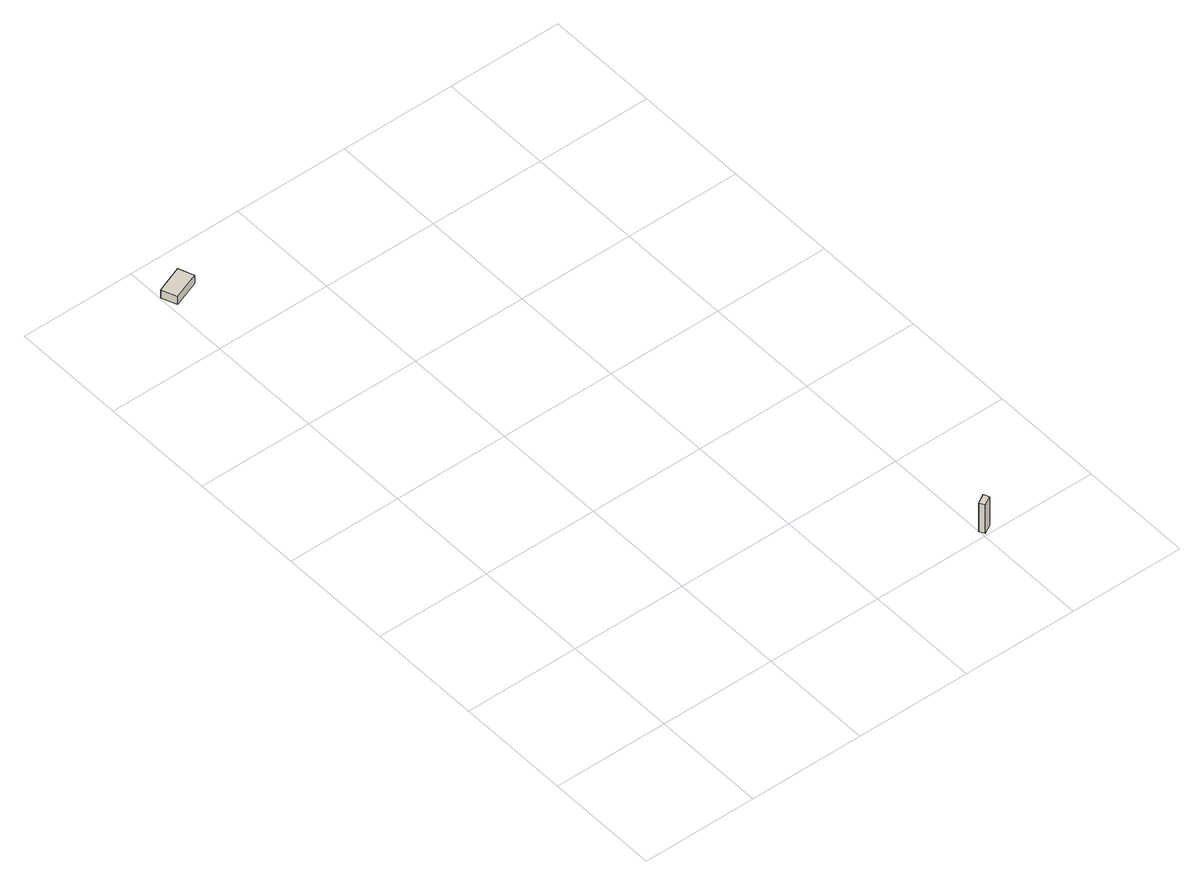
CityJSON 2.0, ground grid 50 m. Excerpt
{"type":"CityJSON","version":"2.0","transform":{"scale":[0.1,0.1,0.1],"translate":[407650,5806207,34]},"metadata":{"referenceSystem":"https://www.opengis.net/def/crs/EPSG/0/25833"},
"CityObjects":{
"building1":{"type":"Building","attributes":{"Gemeindeschluessel":"11000009","BezugspunktDach":"2200","function":"31001_2000","measuredHeight":4.17,"storeysAboveGround":1},"address":[{"country":"Germany","locality":"Berlin","thoroughfareNumber":"4","thoroughfareName":"Am Langen See"}],"geometry":[{"type":"Solid","lod":"1","boundaries":[[[[0,1,2,3]],[[4,5,6,7]],[[4,7,3,2]],[[5,4,2,1]],[[6,5,1,0]],[[7,6,0,3]]]]}]},
"building2":{"type":"Building","attributes":{"Gemeindeschluessel":"11000009","BezugspunktDach":"2200","function":"31001_2000","measuredHeight":15.74,"storeysAboveGround":1},"address":[{"country":"Germany","locality":"Berlin","thoroughfareNumber":"6","thoroughfareName":"Am Langen See"}],"geometry":[{"type":"Solid","lod":"1","boundaries":[[[[8,9,10,11]],[[12,13,14,15]],[[12,15,11,10]],[[13,12,10,9]],[[14,13,9,8]],[[15,14,8,11]]]]}]}
},
"vertices":[
[29,2770,51],[144,2814,51],[119,2880,51],[3,2835,51],[119,2880,9],[144,2814,9],[29,2770,9],[3,2835,9],
[1512,10,153],[1552,31,153],[1541,56,153],[1501,33,153],[1541,56,8],[1552,31,8],[1512,10,8],[1501,33,8]
]}
